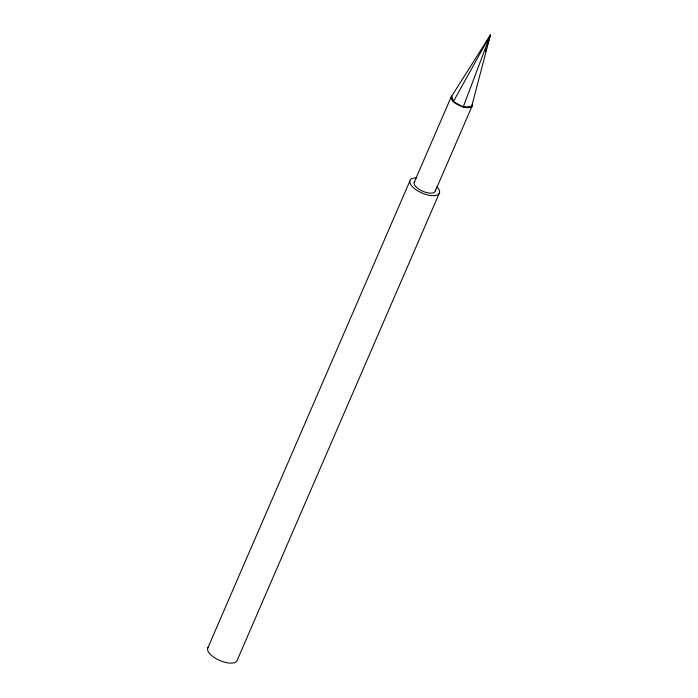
<?xml version="1.0" encoding="UTF-8"?>
<svg xmlns="http://www.w3.org/2000/svg" width="698" height="698" viewBox="0 0 698 698"><rect width="100%" height="100%" fill="white"/><g stroke="black" fill="none" stroke-linecap="round" stroke-linejoin="round"><path stroke-width="1.05" d="M485.363 51.416L486.314 48.319M486.951 46.251L490.45 34.9L451.824 95.949L453.325 101.611L463.219 106.951L471.612 106.628A11.43 4.851 23.4 0 0 472.276 104.185M463.219 106.951L490.45 34.9L453.325 101.611M207.55 648.529L409.831 181.087M414.123 182.536L451.126 97.022M435.308 191.051L472.31 105.546M439.6 192.5L237.32 659.942A16.002 6.788 23.4 0 1 219.277 660.264A16.002 6.788 23.4 0 1 208.379 646.959M488.53 38.756L490.45 34.9L471.612 106.628L470.243 107.335A11.43 4.851 23.4 0 1 456.483 104.011A11.43 4.851 23.4 0 1 451.824 95.949M436.904 186.776A16.002 6.788 23.4 0 1 433.17 195.693A16.002 6.788 23.4 0 1 412.282 186.558A16.002 6.788 23.4 0 1 416.627 177.903M435.282 189.69A11.43 4.851 23.4 0 1 423.433 191.514A11.43 4.851 23.4 0 1 414.821 181.454"/></g></svg>
